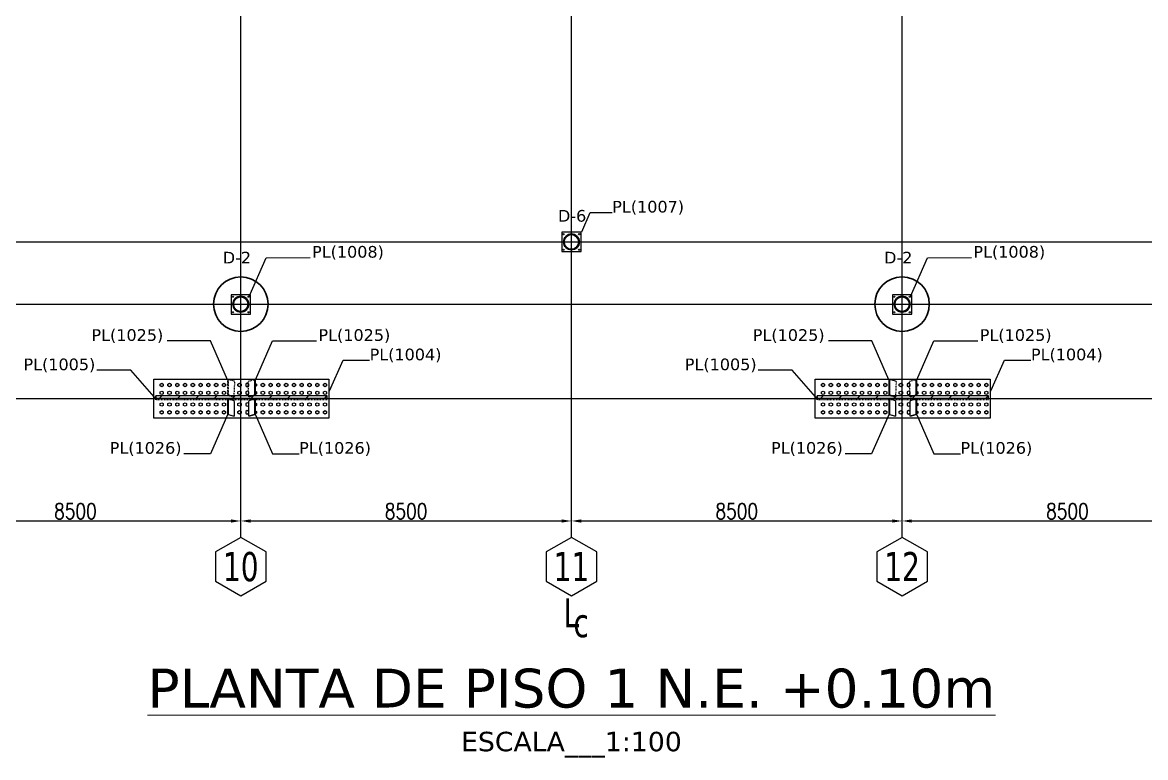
# Model space of a CAD drawing. Header units: metres. Extents: x -5444 to 112500, y -2287 to 89414.
# Drawn here: x 41065 to 69935, y 43790 to 62693 of the extents above; entities that cross this region are included whole.
import ezdxf
from ezdxf.enums import TextEntityAlignment as Align

# ---------------------------------------------------------------- set-up
doc = ezdxf.new("R2010")
doc.units = ezdxf.units.M
doc.header["$LTSCALE"] = 10
doc.linetypes.add('DXK_LINE_DOT2', pattern=[3.9198, 1.9599, -1.9599])
for name, color, linetype in [('COTAS', 8, 'Continuous'), ('HCB-EJES', 1, 'Continuous'), ('HCB-PLATINAS', 5, 'Continuous'), ('HCB-ROTULOS', 2, 'Continuous'), ('TEXTO GENERAL', 3, 'Continuous')]:
    doc.layers.add(name, color=color, linetype=linetype)
for name, color, linetype, lineweight in [('E_COLUMNAS-1', 4, 'Continuous', 35), ('HCB-TEXT-H1', 6, 'Continuous', 18), ('HCB-TEXT-H2', 4, 'Continuous', 18)]:
    doc.layers.add(name, color=color, linetype=linetype, lineweight=lineweight)
doc.styles.add('CNI_COTAS', font='romans.shx', dxfattribs={"width": 0.8})
doc.styles.add('TEXTO GENERAL', font='verdana.ttf', dxfattribs={"height": 0.9})
doc.styles.add('verdana', font='verdana.ttf')
doc.dimstyles.new('1.3', dxfattribs={"dimscale": 0, "dimtxt": 25, "dimasz": 100, "dimexe": 4, "dimexo": 4, "dimgap": 9, "dimtad": 1, "dimdec": 0, "dimzin": 4, "dimdsep": 46, "dimtxsty": 'CNI_COTAS', "dimcen": 0, "dimclrd": 256, "dimclrt": 3, "dimadec": 0, "dimazin": 0, "dimtfac": 1, "dimtdec": 0, "dimtmove": 2, "dimatfit": 0, "dimfxl": 0.05, "dimtolj": 1, "dimtzin": 0, "dimarcsym": 0})
doc.dimstyles.new('1.5', dxfattribs={"dimscale": 0, "dimtxt": 400, "dimasz": 250, "dimexe": 4, "dimexo": 4, "dimgap": 50, "dimtad": 1, "dimdec": 0, "dimzin": 4, "dimdsep": 46, "dimtxsty": 'CNI_COTAS', "dimcen": 0, "dimclrd": 256, "dimclrt": 3, "dimadec": 0, "dimazin": 0, "dimtfac": 1, "dimtdec": 0, "dimtmove": 2, "dimatfit": 0, "dimfxl": 0.05, "dimtolj": 1, "dimtzin": 0, "dimarcsym": 0})

# ---------------------------------------------------------------- blocks, each defined once
blk = doc.blocks.new('EST_SCM_COLUMNA-METALICA-SECCION-CIRCULAR - EST_SCM_COLUMNA-TUBULAR-CIRCULAR_PTEØ_16__e_12_7mm-1354874-_0_00m_LOC COLUMNAS Y MUROS PISO 1')
at = {"layer": 'E_COLUMNAS-1'}
for radius, start, end in [(0.203, 360, 180), (0.203, 180, 360), (0.19, 0, 180), (0.19, 180, 0)]:
    blk.add_arc((0, 0), radius, start, end, dxfattribs=at)
blk = doc.blocks.new('*D305')
at = {"layer": 'COTAS', "color": 0, "lineweight": -2, "transparency": 16777216}
for p, q in [((38177, 49455), (38177, 49877)), ((46677, 49455), (46677, 49877))]:
    blk.add_line(p, q, dxfattribs=at)
at = {"layer": 'COTAS', "lineweight": -2, "transparency": 16777216}
blk.add_line((38427, 49873), (46427, 49873), dxfattribs=at)
at = {"layer": 'COTAS', "transparency": 16777216}
for points in [[(38427, 49914), (38427, 49831), (38177, 49873)], [(46427, 49914), (46427, 49831), (46677, 49873)]]:
    blk.add_solid(points, dxfattribs=at)
at = {"layer": 'Defpoints', "color": 0, "transparency": 16777216}
for p in [(46677, 49873), (38177, 49451), (46677, 49451)]:
    blk.add_point(p, dxfattribs=at)
at = {"layer": 'COTAS', "color": 3, "transparency": 16777216, "insert": (42427, 50123), "char_height": 400, "attachment_point": 5, "style": 'CNI_COTAS'}
blk.add_mtext('\\A1;8500', dxfattribs=at)
blk = doc.blocks.new('*D306')
at = {"layer": 'COTAS', "color": 0, "lineweight": -2, "transparency": 16777216}
for p, q in [((46677, 49455), (46677, 49877)), ((55177, 49455), (55177, 49877))]:
    blk.add_line(p, q, dxfattribs=at)
at = {"layer": 'COTAS', "lineweight": -2, "transparency": 16777216}
blk.add_line((46927, 49873), (54927, 49873), dxfattribs=at)
at = {"layer": 'COTAS', "transparency": 16777216}
for points in [[(46927, 49914), (46927, 49831), (46677, 49873)], [(54927, 49914), (54927, 49831), (55177, 49873)]]:
    blk.add_solid(points, dxfattribs=at)
at = {"layer": 'Defpoints', "color": 0, "transparency": 16777216}
for p in [(55177, 49873), (46677, 49451), (55177, 49451)]:
    blk.add_point(p, dxfattribs=at)
at = {"layer": 'COTAS', "color": 3, "transparency": 16777216, "insert": (50927, 50123), "char_height": 400, "attachment_point": 5, "style": 'CNI_COTAS'}
blk.add_mtext('\\A1;8500', dxfattribs=at)
blk = doc.blocks.new('*D307')
at = {"layer": 'COTAS', "color": 0, "lineweight": -2, "transparency": 16777216}
for p, q in [((55177, 49455), (55177, 49877)), ((63677, 49455), (63677, 49877))]:
    blk.add_line(p, q, dxfattribs=at)
at = {"layer": 'COTAS', "lineweight": -2, "transparency": 16777216}
blk.add_line((55427, 49873), (63427, 49873), dxfattribs=at)
at = {"layer": 'COTAS', "transparency": 16777216}
for points in [[(55427, 49914), (55427, 49831), (55177, 49873)], [(63427, 49914), (63427, 49831), (63677, 49873)]]:
    blk.add_solid(points, dxfattribs=at)
at = {"layer": 'Defpoints', "color": 0, "transparency": 16777216}
for p in [(63677, 49873), (55177, 49451), (63677, 49451)]:
    blk.add_point(p, dxfattribs=at)
at = {"layer": 'COTAS', "color": 3, "transparency": 16777216, "insert": (59427, 50123), "char_height": 400, "attachment_point": 5, "style": 'CNI_COTAS'}
blk.add_mtext('\\A1;8500', dxfattribs=at)
blk = doc.blocks.new('*D308')
at = {"layer": 'COTAS', "color": 0, "lineweight": -2, "transparency": 16777216}
for p, q in [((63677, 49455), (63677, 49877)), ((72177, 49455), (72177, 49877))]:
    blk.add_line(p, q, dxfattribs=at)
at = {"layer": 'COTAS', "lineweight": -2, "transparency": 16777216}
blk.add_line((63927, 49873), (71927, 49873), dxfattribs=at)
at = {"layer": 'COTAS', "transparency": 16777216}
for points in [[(63927, 49914), (63927, 49831), (63677, 49873)], [(71927, 49914), (71927, 49831), (72177, 49873)]]:
    blk.add_solid(points, dxfattribs=at)
at = {"layer": 'Defpoints', "color": 0, "transparency": 16777216}
for p in [(72177, 49873), (63677, 49451), (72177, 49451)]:
    blk.add_point(p, dxfattribs=at)
at = {"layer": 'COTAS', "color": 3, "transparency": 16777216, "insert": (67927, 50123), "char_height": 400, "attachment_point": 5, "style": 'CNI_COTAS'}
blk.add_mtext('\\A1;8500', dxfattribs=at)

msp = doc.modelspace()

# ---------------------------------------------------------------- hatches: boundary and pattern name
at = {"linetype": 'Continuous'}
h = msp.add_hatch(dxfattribs=at)
h.set_pattern_fill('', scale=105, style=0, pattern_type=0)
h.set_pattern_definition([(45, (48891.84, 53094.3), (-235.732, 235.732), [])])
h.paths.add_polyline_path([(48894.1638, 53040.4345), (48891.8355, 53094.2918), (44496.4921, 53094.2918), (44494.1638, 53040.4345), (44494.1638, 53030.0512), (48894.1638, 53030.0512)])
h = msp.add_hatch(dxfattribs=at)
h.set_pattern_fill('', scale=105, style=0, pattern_type=0)
h.set_pattern_definition([(45, (65891.84, 53094.3), (-235.732, 235.732), [])])
h.paths.add_polyline_path([(65894.1638, 53040.4345), (65891.8355, 53094.2918), (61496.4921, 53094.2918), (61494.1638, 53040.4345), (61494.1638, 53030.0512), (65894.1638, 53030.0512)])

# ---------------------------------------------------------------- linework, layer by layer
at = {"color": 2, "linetype": 'Continuous'}
for p, q in [((63509.9899, 53467.2921), (63358.2689, 53512.6385)), ((63509.9899, 53151.9782), (63507.3327, 53094.2918)), ((44494.1638, 53093.8892), (44496.4921, 53094.2918)), ((44494.1638, 53040.4345), (44494.1638, 53093.8892)), ((61494.1638, 53093.8892), (61496.4921, 53094.2918)), ((61494.1638, 53040.4345), (61494.1638, 53093.8892)), ((46358.1256, 52613.267), (46506.0027, 52570.0878)), ((46906.2483, 52570.0946), (46882.3261, 52570.0878)), ((47056.3293, 52613.9173), (46906.2483, 52570.0946)), ((63358.1256, 52613.267), (63506.0027, 52570.0878)), ((63906.2483, 52570.0946), (63882.3261, 52570.0878)), ((64056.3293, 52613.9173), (63906.2483, 52570.0946))]:
    msp.add_line(p, q, dxfattribs=at)
at = {"color": 7, "linetype": 'DXK_LINE_DOT2'}
for p, q in [((63524.3169, 53463.0101), (63509.9899, 53467.2921)), ((63524.3169, 53463.0101), (63509.9899, 53151.9782)), ((63507.3327, 53094.2918), (63506.0737, 53066.9591))]:
    msp.add_line(p, q, dxfattribs=at)
at = {"color": 7, "linetype": 'Continuous'}
for points in [[(54984.2983, 57235.2789), (54968.7099, 57235.2789), (54960.9156, 57248.7789), (54968.7099, 57262.2789), (54984.2983, 57262.2789), (54992.0925, 57248.7789)], [(55384.2983, 57235.2789), (55368.7099, 57235.2789), (55360.9156, 57248.7789), (55368.7099, 57262.2789), (55384.2983, 57262.2789), (55392.0925, 57248.7789)], [(54984.2983, 56835.2789), (54968.7099, 56835.2789), (54960.9156, 56848.7789), (54968.7099, 56862.2789), (54984.2983, 56862.2789), (54992.0925, 56848.7789)], [(55384.2983, 56835.2789), (55368.7099, 56835.2789), (55360.9156, 56848.7789), (55368.7099, 56862.2789), (55384.2983, 56862.2789), (55392.0925, 56848.7789)], [(46484.2983, 55625.7633), (46468.7099, 55625.7633), (46460.9156, 55639.2633), (46468.7099, 55652.7633), (46484.2983, 55652.7633), (46492.0925, 55639.2633)], [(46884.2983, 55625.7633), (46868.7099, 55625.7633), (46860.9156, 55639.2633), (46868.7099, 55652.7633), (46884.2983, 55652.7633), (46892.0925, 55639.2633)], [(63484.2983, 55625.7633), (63468.7099, 55625.7633), (63460.9156, 55639.2633), (63468.7099, 55652.7633), (63484.2983, 55652.7633), (63492.0925, 55639.2633)], [(63884.2983, 55625.7633), (63868.7099, 55625.7633), (63860.9156, 55639.2633), (63868.7099, 55652.7633), (63884.2983, 55652.7633), (63892.0925, 55639.2633)], [(46484.2983, 55225.7633), (46468.7099, 55225.7633), (46460.9156, 55239.2633), (46468.7099, 55252.7633), (46484.2983, 55252.7633), (46492.0925, 55239.2633)], [(46884.2983, 55225.7633), (46868.7099, 55225.7633), (46860.9156, 55239.2633), (46868.7099, 55252.7633), (46884.2983, 55252.7633), (46892.0925, 55239.2633)], [(63484.2983, 55225.7633), (63468.7099, 55225.7633), (63460.9156, 55239.2633), (63468.7099, 55252.7633), (63484.2983, 55252.7633), (63492.0925, 55239.2633)], [(63884.2983, 55225.7633), (63868.7099, 55225.7633), (63860.9156, 55239.2633), (63868.7099, 55252.7633), (63884.2983, 55252.7633), (63892.0925, 55239.2633)], [(44684.1638, 53391.8729), (44684.1638, 53345.6849), (44644.1638, 53322.5909), (44604.1638, 53345.6849), (44604.1638, 53391.8729), (44644.1638, 53414.9669)], [(44884.1638, 53391.8729), (44884.1638, 53345.6849), (44844.1638, 53322.5909), (44804.1638, 53345.6849), (44804.1638, 53391.8729), (44844.1638, 53414.9669)], [(45084.1638, 53391.8729), (45084.1638, 53345.6849), (45044.1638, 53322.5909), (45004.1638, 53345.6849), (45004.1638, 53391.8729), (45044.1638, 53414.9669)], [(45284.1638, 53391.8729), (45284.1638, 53345.6849), (45244.1638, 53322.5909), (45204.1638, 53345.6849), (45204.1638, 53391.8729), (45244.1638, 53414.9669)], [(45484.1638, 53391.8729), (45484.1638, 53345.6849), (45444.1638, 53322.5909), (45404.1638, 53345.6849), (45404.1638, 53391.8729), (45444.1638, 53414.9669)], [(45684.1638, 53391.8729), (45684.1638, 53345.6849), (45644.1638, 53322.5909), (45604.1638, 53345.6849), (45604.1638, 53391.8729), (45644.1638, 53414.9669)], [(45884.1638, 53391.8729), (45884.1638, 53345.6849), (45844.1638, 53322.5909), (45804.1638, 53345.6849), (45804.1638, 53391.8729), (45844.1638, 53414.9669)], [(46084.1638, 53391.8729), (46084.1638, 53345.6849), (46044.1638, 53322.5909), (46004.1638, 53345.6849), (46004.1638, 53391.8729), (46044.1638, 53414.9669)], [(46284.1638, 53391.8729), (46284.1638, 53345.6849), (46244.1638, 53322.5909), (46204.1638, 53345.6849), (46204.1638, 53391.8729), (46244.1638, 53414.9669)], [(46684.1638, 53391.8729), (46684.1638, 53345.6849), (46644.1638, 53322.5909), (46604.1638, 53345.6849), (46604.1638, 53391.8729), (46644.1638, 53414.9669)], [(46804.1638, 53345.6849), (46844.1638, 53322.5909), (46884.1638, 53345.6849), (46884.1638, 53391.8729), (46844.1638, 53414.9669), (46804.1638, 53391.8729)], [(47284.1638, 53391.8729), (47284.1638, 53345.6849), (47244.1638, 53322.5909), (47204.1638, 53345.6849), (47204.1638, 53391.8729), (47244.1638, 53414.9669)], [(47484.1638, 53391.8729), (47484.1638, 53345.6849), (47444.1638, 53322.5909), (47404.1638, 53345.6849), (47404.1638, 53391.8729), (47444.1638, 53414.9669)], [(47684.1638, 53391.8729), (47684.1638, 53345.6849), (47644.1638, 53322.5909), (47604.1638, 53345.6849), (47604.1638, 53391.8729), (47644.1638, 53414.9669)], [(47884.1638, 53391.8729), (47884.1638, 53345.6849), (47844.1638, 53322.5909), (47804.1638, 53345.6849), (47804.1638, 53391.8729), (47844.1638, 53414.9669)], [(48084.1638, 53391.8729), (48084.1638, 53345.6849), (48044.1638, 53322.5909), (48004.1638, 53345.6849), (48004.1638, 53391.8729), (48044.1638, 53414.9669)], [(48284.1638, 53391.8729), (48284.1638, 53345.6849), (48244.1638, 53322.5909), (48204.1638, 53345.6849), (48204.1638, 53391.8729), (48244.1638, 53414.9669)], [(48484.1638, 53391.8729), (48484.1638, 53345.6849), (48444.1638, 53322.5909), (48404.1638, 53345.6849), (48404.1638, 53391.8729), (48444.1638, 53414.9669)], [(48684.1638, 53391.8729), (48684.1638, 53345.6849), (48644.1638, 53322.5909), (48604.1638, 53345.6849), (48604.1638, 53391.8729), (48644.1638, 53414.9669)], [(48884.1638, 53391.8729), (48884.1638, 53345.6849), (48844.1638, 53322.5909), (48804.1638, 53345.6849), (48804.1638, 53391.8729), (48844.1638, 53414.9669)], [(61684.1638, 53391.8729), (61684.1638, 53345.6849), (61644.1638, 53322.5909), (61604.1638, 53345.6849), (61604.1638, 53391.8729), (61644.1638, 53414.9669)], [(61884.1638, 53391.8729), (61884.1638, 53345.6849), (61844.1638, 53322.5909), (61804.1638, 53345.6849), (61804.1638, 53391.8729), (61844.1638, 53414.9669)], [(62084.1638, 53391.8729), (62084.1638, 53345.6849), (62044.1638, 53322.5909), (62004.1638, 53345.6849), (62004.1638, 53391.8729), (62044.1638, 53414.9669)], [(62284.1638, 53391.8729), (62284.1638, 53345.6849), (62244.1638, 53322.5909), (62204.1638, 53345.6849), (62204.1638, 53391.8729), (62244.1638, 53414.9669)], [(62484.1638, 53391.8729), (62484.1638, 53345.6849), (62444.1638, 53322.5909), (62404.1638, 53345.6849), (62404.1638, 53391.8729), (62444.1638, 53414.9669)], [(62684.1638, 53391.8729), (62684.1638, 53345.6849), (62644.1638, 53322.5909), (62604.1638, 53345.6849), (62604.1638, 53391.8729), (62644.1638, 53414.9669)], [(62884.1638, 53391.8729), (62884.1638, 53345.6849), (62844.1638, 53322.5909), (62804.1638, 53345.6849), (62804.1638, 53391.8729), (62844.1638, 53414.9669)], [(63084.1638, 53391.8729), (63084.1638, 53345.6849), (63044.1638, 53322.5909), (63004.1638, 53345.6849), (63004.1638, 53391.8729), (63044.1638, 53414.9669)], [(63284.1638, 53391.8729), (63284.1638, 53345.6849), (63244.1638, 53322.5909), (63204.1638, 53345.6849), (63204.1638, 53391.8729), (63244.1638, 53414.9669)], [(63684.1638, 53391.8729), (63684.1638, 53345.6849), (63644.1638, 53322.5909), (63604.1638, 53345.6849), (63604.1638, 53391.8729), (63644.1638, 53414.9669)], [(63804.1638, 53345.6849), (63844.1638, 53322.5909), (63884.1638, 53345.6849), (63884.1638, 53391.8729), (63844.1638, 53414.9669), (63804.1638, 53391.8729)], [(64284.1638, 53391.8729), (64284.1638, 53345.6849), (64244.1638, 53322.5909), (64204.1638, 53345.6849), (64204.1638, 53391.8729), (64244.1638, 53414.9669)], [(64484.1638, 53391.8729), (64484.1638, 53345.6849), (64444.1638, 53322.5909), (64404.1638, 53345.6849), (64404.1638, 53391.8729), (64444.1638, 53414.9669)], [(64684.1638, 53391.8729), (64684.1638, 53345.6849), (64644.1638, 53322.5909), (64604.1638, 53345.6849), (64604.1638, 53391.8729), (64644.1638, 53414.9669)], [(64884.1638, 53391.8729), (64884.1638, 53345.6849), (64844.1638, 53322.5909), (64804.1638, 53345.6849), (64804.1638, 53391.8729), (64844.1638, 53414.9669)], [(65084.1638, 53391.8729), (65084.1638, 53345.6849), (65044.1638, 53322.5909), (65004.1638, 53345.6849), (65004.1638, 53391.8729), (65044.1638, 53414.9669)], [(65284.1638, 53391.8729), (65284.1638, 53345.6849), (65244.1638, 53322.5909), (65204.1638, 53345.6849), (65204.1638, 53391.8729), (65244.1638, 53414.9669)], [(65484.1638, 53391.8729), (65484.1638, 53345.6849), (65444.1638, 53322.5909), (65404.1638, 53345.6849), (65404.1638, 53391.8729), (65444.1638, 53414.9669)], [(65684.1638, 53391.8729), (65684.1638, 53345.6849), (65644.1638, 53322.5909), (65604.1638, 53345.6849), (65604.1638, 53391.8729), (65644.1638, 53414.9669)], [(65884.1638, 53391.8729), (65884.1638, 53345.6849), (65844.1638, 53322.5909), (65804.1638, 53345.6849), (65804.1638, 53391.8729), (65844.1638, 53414.9669)], [(44684.1638, 53191.8729), (44684.1638, 53145.6849), (44644.1638, 53122.5909), (44604.1638, 53145.6849), (44604.1638, 53191.8729), (44644.1638, 53214.9669)], [(44884.1638, 53191.8729), (44884.1638, 53145.6849), (44844.1638, 53122.5909), (44804.1638, 53145.6849), (44804.1638, 53191.8729), (44844.1638, 53214.9669)], [(45084.1638, 53191.8729), (45084.1638, 53145.6849), (45044.1638, 53122.5909), (45004.1638, 53145.6849), (45004.1638, 53191.8729), (45044.1638, 53214.9669)], [(45284.1638, 53191.8729), (45284.1638, 53145.6849), (45244.1638, 53122.5909), (45204.1638, 53145.6849), (45204.1638, 53191.8729), (45244.1638, 53214.9669)], [(45484.1638, 53191.8729), (45484.1638, 53145.6849), (45444.1638, 53122.5909), (45404.1638, 53145.6849), (45404.1638, 53191.8729), (45444.1638, 53214.9669)], [(45684.1638, 53191.8729), (45684.1638, 53145.6849), (45644.1638, 53122.5909), (45604.1638, 53145.6849), (45604.1638, 53191.8729), (45644.1638, 53214.9669)], [(45884.1638, 53191.8729), (45884.1638, 53145.6849), (45844.1638, 53122.5909), (45804.1638, 53145.6849), (45804.1638, 53191.8729), (45844.1638, 53214.9669)], [(46084.1638, 53191.8729), (46084.1638, 53145.6849), (46044.1638, 53122.5909), (46004.1638, 53145.6849), (46004.1638, 53191.8729), (46044.1638, 53214.9669)], [(46284.1638, 53191.8729), (46284.1638, 53145.6849), (46244.1638, 53122.5909), (46204.1638, 53145.6849), (46204.1638, 53191.8729), (46244.1638, 53214.9669)], [(46684.1638, 53191.8729), (46684.1638, 53145.6849), (46644.1638, 53122.5909), (46604.1638, 53145.6849), (46604.1638, 53191.8729), (46644.1638, 53214.9669)], [(46804.1638, 53145.6849), (46844.1638, 53122.5909), (46884.1638, 53145.6849), (46884.1638, 53191.8729), (46844.1638, 53214.9669), (46804.1638, 53191.8729)], [(47284.1638, 53191.8729), (47284.1638, 53145.6849), (47244.1638, 53122.5909), (47204.1638, 53145.6849), (47204.1638, 53191.8729), (47244.1638, 53214.9669)], [(47484.1638, 53191.8729), (47484.1638, 53145.6849), (47444.1638, 53122.5909), (47404.1638, 53145.6849), (47404.1638, 53191.8729), (47444.1638, 53214.9669)], [(47684.1638, 53191.8729), (47684.1638, 53145.6849), (47644.1638, 53122.5909), (47604.1638, 53145.6849), (47604.1638, 53191.8729), (47644.1638, 53214.9669)], [(47884.1638, 53191.8729), (47884.1638, 53145.6849), (47844.1638, 53122.5909), (47804.1638, 53145.6849), (47804.1638, 53191.8729), (47844.1638, 53214.9669)], [(48084.1638, 53191.8729), (48084.1638, 53145.6849), (48044.1638, 53122.5909), (48004.1638, 53145.6849), (48004.1638, 53191.8729), (48044.1638, 53214.9669)], [(48284.1638, 53191.8729), (48284.1638, 53145.6849), (48244.1638, 53122.5909), (48204.1638, 53145.6849), (48204.1638, 53191.8729), (48244.1638, 53214.9669)], [(48484.1638, 53191.8729), (48484.1638, 53145.6849), (48444.1638, 53122.5909), (48404.1638, 53145.6849), (48404.1638, 53191.8729), (48444.1638, 53214.9669)], [(48684.1638, 53191.8729), (48684.1638, 53145.6849), (48644.1638, 53122.5909), (48604.1638, 53145.6849), (48604.1638, 53191.8729), (48644.1638, 53214.9669)], [(48884.1638, 53191.8729), (48884.1638, 53145.6849), (48844.1638, 53122.5909), (48804.1638, 53145.6849), (48804.1638, 53191.8729), (48844.1638, 53214.9669)], [(61684.1638, 53191.8729), (61684.1638, 53145.6849), (61644.1638, 53122.5909), (61604.1638, 53145.6849), (61604.1638, 53191.8729), (61644.1638, 53214.9669)], [(61884.1638, 53191.8729), (61884.1638, 53145.6849), (61844.1638, 53122.5909), (61804.1638, 53145.6849), (61804.1638, 53191.8729), (61844.1638, 53214.9669)], [(62084.1638, 53191.8729), (62084.1638, 53145.6849), (62044.1638, 53122.5909), (62004.1638, 53145.6849), (62004.1638, 53191.8729), (62044.1638, 53214.9669)], [(62284.1638, 53191.8729), (62284.1638, 53145.6849), (62244.1638, 53122.5909), (62204.1638, 53145.6849), (62204.1638, 53191.8729), (62244.1638, 53214.9669)], [(62484.1638, 53191.8729), (62484.1638, 53145.6849), (62444.1638, 53122.5909), (62404.1638, 53145.6849), (62404.1638, 53191.8729), (62444.1638, 53214.9669)], [(62684.1638, 53191.8729), (62684.1638, 53145.6849), (62644.1638, 53122.5909), (62604.1638, 53145.6849), (62604.1638, 53191.8729), (62644.1638, 53214.9669)], [(62884.1638, 53191.8729), (62884.1638, 53145.6849), (62844.1638, 53122.5909), (62804.1638, 53145.6849), (62804.1638, 53191.8729), (62844.1638, 53214.9669)], [(63084.1638, 53191.8729), (63084.1638, 53145.6849), (63044.1638, 53122.5909), (63004.1638, 53145.6849), (63004.1638, 53191.8729), (63044.1638, 53214.9669)], [(63284.1638, 53191.8729), (63284.1638, 53145.6849), (63244.1638, 53122.5909), (63204.1638, 53145.6849), (63204.1638, 53191.8729), (63244.1638, 53214.9669)], [(63684.1638, 53191.8729), (63684.1638, 53145.6849), (63644.1638, 53122.5909), (63604.1638, 53145.6849), (63604.1638, 53191.8729), (63644.1638, 53214.9669)], [(63804.1638, 53145.6849), (63844.1638, 53122.5909), (63884.1638, 53145.6849), (63884.1638, 53191.8729), (63844.1638, 53214.9669), (63804.1638, 53191.8729)], [(64284.1638, 53191.8729), (64284.1638, 53145.6849), (64244.1638, 53122.5909), (64204.1638, 53145.6849), (64204.1638, 53191.8729), (64244.1638, 53214.9669)], [(64484.1638, 53191.8729), (64484.1638, 53145.6849), (64444.1638, 53122.5909), (64404.1638, 53145.6849), (64404.1638, 53191.8729), (64444.1638, 53214.9669)], [(64684.1638, 53191.8729), (64684.1638, 53145.6849), (64644.1638, 53122.5909), (64604.1638, 53145.6849), (64604.1638, 53191.8729), (64644.1638, 53214.9669)], [(64884.1638, 53191.8729), (64884.1638, 53145.6849), (64844.1638, 53122.5909), (64804.1638, 53145.6849), (64804.1638, 53191.8729), (64844.1638, 53214.9669)], [(65084.1638, 53191.8729), (65084.1638, 53145.6849), (65044.1638, 53122.5909), (65004.1638, 53145.6849), (65004.1638, 53191.8729), (65044.1638, 53214.9669)], [(65284.1638, 53191.8729), (65284.1638, 53145.6849), (65244.1638, 53122.5909), (65204.1638, 53145.6849), (65204.1638, 53191.8729), (65244.1638, 53214.9669)], [(65484.1638, 53191.8729), (65484.1638, 53145.6849), (65444.1638, 53122.5909), (65404.1638, 53145.6849), (65404.1638, 53191.8729), (65444.1638, 53214.9669)], [(65684.1638, 53191.8729), (65684.1638, 53145.6849), (65644.1638, 53122.5909), (65604.1638, 53145.6849), (65604.1638, 53191.8729), (65644.1638, 53214.9669)], [(65884.1638, 53191.8729), (65884.1638, 53145.6849), (65844.1638, 53122.5909), (65804.1638, 53145.6849), (65804.1638, 53191.8729), (65844.1638, 53214.9669)], [(44684.1638, 52891.8729), (44684.1638, 52845.6849), (44644.1638, 52822.5909), (44604.1638, 52845.6849), (44604.1638, 52891.8729), (44644.1638, 52914.9669)], [(44884.1638, 52891.8729), (44884.1638, 52845.6849), (44844.1638, 52822.5909), (44804.1638, 52845.6849), (44804.1638, 52891.8729), (44844.1638, 52914.9669)], [(45084.1638, 52891.8729), (45084.1638, 52845.6849), (45044.1638, 52822.5909), (45004.1638, 52845.6849), (45004.1638, 52891.8729), (45044.1638, 52914.9669)], [(45284.1638, 52891.8729), (45284.1638, 52845.6849), (45244.1638, 52822.5909), (45204.1638, 52845.6849), (45204.1638, 52891.8729), (45244.1638, 52914.9669)], [(45484.1638, 52891.8729), (45484.1638, 52845.6849), (45444.1638, 52822.5909), (45404.1638, 52845.6849), (45404.1638, 52891.8729), (45444.1638, 52914.9669)], [(45684.1638, 52891.8729), (45684.1638, 52845.6849), (45644.1638, 52822.5909), (45604.1638, 52845.6849), (45604.1638, 52891.8729), (45644.1638, 52914.9669)], [(45884.1638, 52891.8729), (45884.1638, 52845.6849), (45844.1638, 52822.5909), (45804.1638, 52845.6849), (45804.1638, 52891.8729), (45844.1638, 52914.9669)], [(46084.1638, 52891.8729), (46084.1638, 52845.6849), (46044.1638, 52822.5909), (46004.1638, 52845.6849), (46004.1638, 52891.8729), (46044.1638, 52914.9669)], [(46284.1638, 52891.8729), (46284.1638, 52845.6849), (46244.1638, 52822.5909), (46204.1638, 52845.6849), (46204.1638, 52891.8729), (46244.1638, 52914.9669)], [(46684.1638, 52891.8729), (46684.1638, 52845.6849), (46644.1638, 52822.5909), (46604.1638, 52845.6849), (46604.1638, 52891.8729), (46644.1638, 52914.9669)], [(46804.1638, 52845.6849), (46844.1638, 52822.5909), (46884.1638, 52845.6849), (46884.1638, 52891.8729), (46844.1638, 52914.9669), (46804.1638, 52891.8729)], [(47284.1638, 52891.8729), (47284.1638, 52845.6849), (47244.1638, 52822.5909), (47204.1638, 52845.6849), (47204.1638, 52891.8729), (47244.1638, 52914.9669)], [(47484.1638, 52891.8729), (47484.1638, 52845.6849), (47444.1638, 52822.5909), (47404.1638, 52845.6849), (47404.1638, 52891.8729), (47444.1638, 52914.9669)], [(47684.1638, 52891.8729), (47684.1638, 52845.6849), (47644.1638, 52822.5909), (47604.1638, 52845.6849), (47604.1638, 52891.8729), (47644.1638, 52914.9669)], [(47884.1638, 52891.8729), (47884.1638, 52845.6849), (47844.1638, 52822.5909), (47804.1638, 52845.6849), (47804.1638, 52891.8729), (47844.1638, 52914.9669)], [(48084.1638, 52891.8729), (48084.1638, 52845.6849), (48044.1638, 52822.5909), (48004.1638, 52845.6849), (48004.1638, 52891.8729), (48044.1638, 52914.9669)], [(48284.1638, 52891.8729), (48284.1638, 52845.6849), (48244.1638, 52822.5909), (48204.1638, 52845.6849), (48204.1638, 52891.8729), (48244.1638, 52914.9669)], [(48484.1638, 52891.8729), (48484.1638, 52845.6849), (48444.1638, 52822.5909), (48404.1638, 52845.6849), (48404.1638, 52891.8729), (48444.1638, 52914.9669)], [(48684.1638, 52891.8729), (48684.1638, 52845.6849), (48644.1638, 52822.5909), (48604.1638, 52845.6849), (48604.1638, 52891.8729), (48644.1638, 52914.9669)], [(48884.1638, 52891.8729), (48884.1638, 52845.6849), (48844.1638, 52822.5909), (48804.1638, 52845.6849), (48804.1638, 52891.8729), (48844.1638, 52914.9669)], [(61684.1638, 52891.8729), (61684.1638, 52845.6849), (61644.1638, 52822.5909), (61604.1638, 52845.6849), (61604.1638, 52891.8729), (61644.1638, 52914.9669)], [(61884.1638, 52891.8729), (61884.1638, 52845.6849), (61844.1638, 52822.5909), (61804.1638, 52845.6849), (61804.1638, 52891.8729), (61844.1638, 52914.9669)], [(62084.1638, 52891.8729), (62084.1638, 52845.6849), (62044.1638, 52822.5909), (62004.1638, 52845.6849), (62004.1638, 52891.8729), (62044.1638, 52914.9669)], [(62284.1638, 52891.8729), (62284.1638, 52845.6849), (62244.1638, 52822.5909), (62204.1638, 52845.6849), (62204.1638, 52891.8729), (62244.1638, 52914.9669)], [(62484.1638, 52891.8729), (62484.1638, 52845.6849), (62444.1638, 52822.5909), (62404.1638, 52845.6849), (62404.1638, 52891.8729), (62444.1638, 52914.9669)], [(62684.1638, 52891.8729), (62684.1638, 52845.6849), (62644.1638, 52822.5909), (62604.1638, 52845.6849), (62604.1638, 52891.8729), (62644.1638, 52914.9669)], [(62884.1638, 52891.8729), (62884.1638, 52845.6849), (62844.1638, 52822.5909), (62804.1638, 52845.6849), (62804.1638, 52891.8729), (62844.1638, 52914.9669)], [(63084.1638, 52891.8729), (63084.1638, 52845.6849), (63044.1638, 52822.5909), (63004.1638, 52845.6849), (63004.1638, 52891.8729), (63044.1638, 52914.9669)], [(63284.1638, 52891.8729), (63284.1638, 52845.6849), (63244.1638, 52822.5909), (63204.1638, 52845.6849), (63204.1638, 52891.8729), (63244.1638, 52914.9669)], [(63684.1638, 52891.8729), (63684.1638, 52845.6849), (63644.1638, 52822.5909), (63604.1638, 52845.6849), (63604.1638, 52891.8729), (63644.1638, 52914.9669)], [(63804.1638, 52845.6849), (63844.1638, 52822.5909), (63884.1638, 52845.6849), (63884.1638, 52891.8729), (63844.1638, 52914.9669), (63804.1638, 52891.8729)], [(64284.1638, 52891.8729), (64284.1638, 52845.6849), (64244.1638, 52822.5909), (64204.1638, 52845.6849), (64204.1638, 52891.8729), (64244.1638, 52914.9669)], [(64484.1638, 52891.8729), (64484.1638, 52845.6849), (64444.1638, 52822.5909), (64404.1638, 52845.6849), (64404.1638, 52891.8729), (64444.1638, 52914.9669)], [(64684.1638, 52891.8729), (64684.1638, 52845.6849), (64644.1638, 52822.5909), (64604.1638, 52845.6849), (64604.1638, 52891.8729), (64644.1638, 52914.9669)], [(64884.1638, 52891.8729), (64884.1638, 52845.6849), (64844.1638, 52822.5909), (64804.1638, 52845.6849), (64804.1638, 52891.8729), (64844.1638, 52914.9669)], [(65084.1638, 52891.8729), (65084.1638, 52845.6849), (65044.1638, 52822.5909), (65004.1638, 52845.6849), (65004.1638, 52891.8729), (65044.1638, 52914.9669)], [(65284.1638, 52891.8729), (65284.1638, 52845.6849), (65244.1638, 52822.5909), (65204.1638, 52845.6849), (65204.1638, 52891.8729), (65244.1638, 52914.9669)], [(65484.1638, 52891.8729), (65484.1638, 52845.6849), (65444.1638, 52822.5909), (65404.1638, 52845.6849), (65404.1638, 52891.8729), (65444.1638, 52914.9669)], [(65684.1638, 52891.8729), (65684.1638, 52845.6849), (65644.1638, 52822.5909), (65604.1638, 52845.6849), (65604.1638, 52891.8729), (65644.1638, 52914.9669)], [(65884.1638, 52891.8729), (65884.1638, 52845.6849), (65844.1638, 52822.5909), (65804.1638, 52845.6849), (65804.1638, 52891.8729), (65844.1638, 52914.9669)], [(44684.1638, 52691.8729), (44684.1638, 52645.6849), (44644.1638, 52622.5909), (44604.1638, 52645.6849), (44604.1638, 52691.8729), (44644.1638, 52714.9669)], [(44884.1638, 52691.8729), (44884.1638, 52645.6849), (44844.1638, 52622.5909), (44804.1638, 52645.6849), (44804.1638, 52691.8729), (44844.1638, 52714.9669)], [(45084.1638, 52691.8729), (45084.1638, 52645.6849), (45044.1638, 52622.5909), (45004.1638, 52645.6849), (45004.1638, 52691.8729), (45044.1638, 52714.9669)], [(45284.1638, 52691.8729), (45284.1638, 52645.6849), (45244.1638, 52622.5909), (45204.1638, 52645.6849), (45204.1638, 52691.8729), (45244.1638, 52714.9669)], [(45484.1638, 52691.8729), (45484.1638, 52645.6849), (45444.1638, 52622.5909), (45404.1638, 52645.6849), (45404.1638, 52691.8729), (45444.1638, 52714.9669)], [(45684.1638, 52691.8729), (45684.1638, 52645.6849), (45644.1638, 52622.5909), (45604.1638, 52645.6849), (45604.1638, 52691.8729), (45644.1638, 52714.9669)], [(45884.1638, 52691.8729), (45884.1638, 52645.6849), (45844.1638, 52622.5909), (45804.1638, 52645.6849), (45804.1638, 52691.8729), (45844.1638, 52714.9669)], [(46084.1638, 52691.8729), (46084.1638, 52645.6849), (46044.1638, 52622.5909), (46004.1638, 52645.6849), (46004.1638, 52691.8729), (46044.1638, 52714.9669)], [(46284.1638, 52691.8729), (46284.1638, 52645.6849), (46244.1638, 52622.5909), (46204.1638, 52645.6849), (46204.1638, 52691.8729), (46244.1638, 52714.9669)], [(46684.1638, 52691.8729), (46684.1638, 52645.6849), (46644.1638, 52622.5909), (46604.1638, 52645.6849), (46604.1638, 52691.8729), (46644.1638, 52714.9669)], [(46804.1638, 52645.6849), (46844.1638, 52622.5909), (46884.1638, 52645.6849), (46884.1638, 52691.8729), (46844.1638, 52714.9669), (46804.1638, 52691.8729)], [(47284.1638, 52691.8729), (47284.1638, 52645.6849), (47244.1638, 52622.5909), (47204.1638, 52645.6849), (47204.1638, 52691.8729), (47244.1638, 52714.9669)], [(47484.1638, 52691.8729), (47484.1638, 52645.6849), (47444.1638, 52622.5909), (47404.1638, 52645.6849), (47404.1638, 52691.8729), (47444.1638, 52714.9669)], [(47684.1638, 52691.8729), (47684.1638, 52645.6849), (47644.1638, 52622.5909), (47604.1638, 52645.6849), (47604.1638, 52691.8729), (47644.1638, 52714.9669)], [(47884.1638, 52691.8729), (47884.1638, 52645.6849), (47844.1638, 52622.5909), (47804.1638, 52645.6849), (47804.1638, 52691.8729), (47844.1638, 52714.9669)], [(48084.1638, 52691.8729), (48084.1638, 52645.6849), (48044.1638, 52622.5909), (48004.1638, 52645.6849), (48004.1638, 52691.8729), (48044.1638, 52714.9669)], [(48284.1638, 52691.8729), (48284.1638, 52645.6849), (48244.1638, 52622.5909), (48204.1638, 52645.6849), (48204.1638, 52691.8729), (48244.1638, 52714.9669)], [(48484.1638, 52691.8729), (48484.1638, 52645.6849), (48444.1638, 52622.5909), (48404.1638, 52645.6849), (48404.1638, 52691.8729), (48444.1638, 52714.9669)], [(48684.1638, 52691.8729), (48684.1638, 52645.6849), (48644.1638, 52622.5909), (48604.1638, 52645.6849), (48604.1638, 52691.8729), (48644.1638, 52714.9669)], [(48884.1638, 52691.8729), (48884.1638, 52645.6849), (48844.1638, 52622.5909), (48804.1638, 52645.6849), (48804.1638, 52691.8729), (48844.1638, 52714.9669)], [(61684.1638, 52691.8729), (61684.1638, 52645.6849), (61644.1638, 52622.5909), (61604.1638, 52645.6849), (61604.1638, 52691.8729), (61644.1638, 52714.9669)], [(61884.1638, 52691.8729), (61884.1638, 52645.6849), (61844.1638, 52622.5909), (61804.1638, 52645.6849), (61804.1638, 52691.8729), (61844.1638, 52714.9669)], [(62084.1638, 52691.8729), (62084.1638, 52645.6849), (62044.1638, 52622.5909), (62004.1638, 52645.6849), (62004.1638, 52691.8729), (62044.1638, 52714.9669)], [(62284.1638, 52691.8729), (62284.1638, 52645.6849), (62244.1638, 52622.5909), (62204.1638, 52645.6849), (62204.1638, 52691.8729), (62244.1638, 52714.9669)], [(62484.1638, 52691.8729), (62484.1638, 52645.6849), (62444.1638, 52622.5909), (62404.1638, 52645.6849), (62404.1638, 52691.8729), (62444.1638, 52714.9669)], [(62684.1638, 52691.8729), (62684.1638, 52645.6849), (62644.1638, 52622.5909), (62604.1638, 52645.6849), (62604.1638, 52691.8729), (62644.1638, 52714.9669)], [(62884.1638, 52691.8729), (62884.1638, 52645.6849), (62844.1638, 52622.5909), (62804.1638, 52645.6849), (62804.1638, 52691.8729), (62844.1638, 52714.9669)], [(63084.1638, 52691.8729), (63084.1638, 52645.6849), (63044.1638, 52622.5909), (63004.1638, 52645.6849), (63004.1638, 52691.8729), (63044.1638, 52714.9669)], [(63284.1638, 52691.8729), (63284.1638, 52645.6849), (63244.1638, 52622.5909), (63204.1638, 52645.6849), (63204.1638, 52691.8729), (63244.1638, 52714.9669)], [(63684.1638, 52691.8729), (63684.1638, 52645.6849), (63644.1638, 52622.5909), (63604.1638, 52645.6849), (63604.1638, 52691.8729), (63644.1638, 52714.9669)], [(63804.1638, 52645.6849), (63844.1638, 52622.5909), (63884.1638, 52645.6849), (63884.1638, 52691.8729), (63844.1638, 52714.9669), (63804.1638, 52691.8729)], [(64284.1638, 52691.8729), (64284.1638, 52645.6849), (64244.1638, 52622.5909), (64204.1638, 52645.6849), (64204.1638, 52691.8729), (64244.1638, 52714.9669)], [(64484.1638, 52691.8729), (64484.1638, 52645.6849), (64444.1638, 52622.5909), (64404.1638, 52645.6849), (64404.1638, 52691.8729), (64444.1638, 52714.9669)], [(64684.1638, 52691.8729), (64684.1638, 52645.6849), (64644.1638, 52622.5909), (64604.1638, 52645.6849), (64604.1638, 52691.8729), (64644.1638, 52714.9669)], [(64884.1638, 52691.8729), (64884.1638, 52645.6849), (64844.1638, 52622.5909), (64804.1638, 52645.6849), (64804.1638, 52691.8729), (64844.1638, 52714.9669)], [(65084.1638, 52691.8729), (65084.1638, 52645.6849), (65044.1638, 52622.5909), (65004.1638, 52645.6849), (65004.1638, 52691.8729), (65044.1638, 52714.9669)], [(65284.1638, 52691.8729), (65284.1638, 52645.6849), (65244.1638, 52622.5909), (65204.1638, 52645.6849), (65204.1638, 52691.8729), (65244.1638, 52714.9669)], [(65484.1638, 52691.8729), (65484.1638, 52645.6849), (65444.1638, 52622.5909), (65404.1638, 52645.6849), (65404.1638, 52691.8729), (65444.1638, 52714.9669)], [(65684.1638, 52691.8729), (65684.1638, 52645.6849), (65644.1638, 52622.5909), (65604.1638, 52645.6849), (65604.1638, 52691.8729), (65644.1638, 52714.9669)], [(65884.1638, 52691.8729), (65884.1638, 52645.6849), (65844.1638, 52622.5909), (65804.1638, 52645.6849), (65804.1638, 52691.8729), (65844.1638, 52714.9669)]]:
    msp.add_lwpolyline(points, close=True, dxfattribs=at)
at = {"color": 7, "linetype": 'DXK_LINE_DOT2'}
for points in [[(46506.0737, 53066.9591), (46507.3327, 53094.2918), (46509.9899, 53151.9782), (46524.3169, 53463.0101), (46509.9899, 53467.2921), (46358.2689, 53512.6385), (46332.1433, 53513.2968), (46332.1433, 53111.7933), (46358.2689, 53111.135), (46358.2689, 53512.6385)], [(47056.1855, 53111.7933), (46997.6284, 53094.2918), (46906.178, 53066.9591), (46882.2551, 53066.9591), (46880.9961, 53094.2918), (46878.3389, 53151.9782), (46864.0119, 53463.0101), (46878.3389, 53467.2921), (47030.0599, 53512.6385)], [(64056.1855, 53111.7933), (63997.6284, 53094.2918), (63906.178, 53066.9591), (63882.2551, 53066.9591), (63880.9961, 53094.2918), (63878.3389, 53151.9782), (63864.0119, 53463.0101), (63878.3389, 53467.2921), (64030.0599, 53512.6385)], [(48894.1638, 53030.0512), (48894.1638, 52986.8987), (47056.2232, 52986.8987), (46938.7531, 52986.8987), (46449.5757, 52986.8987), (46332.1056, 52986.8987), (44494.1638, 52986.8987), (44494.1638, 53030.0512)], [(46332.1433, 53111.7933), (46390.7004, 53094.2918), (46482.1508, 53066.9591), (46506.0737, 53066.9591), (46414.6233, 53094.2918), (46358.2689, 53111.135)], [(47030.0599, 53111.135), (46973.7055, 53094.2918), (46882.2551, 53066.9591)], [(65894.1638, 53030.0512), (65894.1638, 52986.8987), (64056.2232, 52986.8987), (63938.7531, 52986.8987), (63449.5757, 52986.8987), (63332.1056, 52986.8987), (61494.1638, 52986.8987), (61494.1638, 53030.0512)], [(63332.1433, 53111.7933), (63390.7004, 53094.2918), (63482.1508, 53066.9591), (63506.0737, 53066.9591), (63414.6233, 53094.2918), (63358.2689, 53111.135)], [(64030.0599, 53111.135), (63973.7055, 53094.2918), (63882.2551, 53066.9591)]]:
    msp.add_lwpolyline(points, dxfattribs=at)
at = {"color": 2, "linetype": 'Continuous'}
for points in [[(47056.1855, 53513.2968), (47030.0599, 53512.6385), (47030.0599, 53111.135), (47056.1855, 53111.7933)], [(63358.2689, 53512.6385), (63332.1433, 53513.2968), (63332.1433, 53111.7933), (63358.2689, 53111.135)], [(64056.1855, 53513.2968), (64030.0599, 53512.6385), (64030.0599, 53111.135), (64056.1855, 53111.7933)], [(44494.1638, 53040.4345), (44494.1638, 53030.0512), (48894.1638, 53030.0512), (48894.1638, 53040.4345), (48891.8355, 53094.2918), (44496.4921, 53094.2918)], [(46358.1256, 52613.267), (46358.2395, 53013.7199), (46332.1134, 53014.3739), (46331.9995, 52613.9173)], [(47056.3293, 52613.9173), (47056.2154, 53014.3739), (47030.0893, 53013.7199), (47030.2031, 52613.267)], [(61494.1638, 53040.4345), (61494.1638, 53030.0512), (65894.1638, 53030.0512), (65894.1638, 53040.4345), (65891.8355, 53094.2918), (61496.4921, 53094.2918)], [(63358.1256, 52613.267), (63358.2395, 53013.7199), (63332.1134, 53014.3739), (63331.9995, 52613.9173)], [(64056.3293, 52613.9173), (64056.2154, 53014.3739), (64030.0893, 53013.7199), (64030.2031, 52613.267)]]:
    msp.add_lwpolyline(points, close=True, dxfattribs=at)
at = {"color": 7, "linetype": 'Continuous'}
for points in [[(47056.1855, 53408.0262), (47084.1638, 53391.8729), (47084.1638, 53345.6849), (47056.1855, 53329.5316)], [(47056.1855, 53208.0262), (47084.1638, 53191.8729), (47084.1638, 53145.6849), (47056.1855, 53129.5316)], [(64056.1855, 53408.0262), (64084.1638, 53391.8729), (64084.1638, 53345.6849), (64056.1855, 53329.5316)], [(64056.1855, 53208.0262), (64084.1638, 53191.8729), (64084.1638, 53145.6849), (64056.1855, 53129.5316)], [(47056.2456, 52907.9914), (47084.1638, 52891.8729), (47084.1638, 52845.6849), (47056.2679, 52829.5792)], [(64056.2456, 52907.9914), (64084.1638, 52891.8729), (64084.1638, 52845.6849), (64056.2679, 52829.5792)], [(47056.3025, 52707.9586), (47084.1638, 52691.8729), (47084.1638, 52645.6849), (47056.3248, 52629.612)], [(64056.3025, 52707.9586), (64084.1638, 52691.8729), (64084.1638, 52645.6849), (64056.3248, 52629.612)]]:
    msp.add_lwpolyline(points, dxfattribs=at)
at = {"color": 2, "linetype": 'Continuous'}
for points in [[(46358.2395, 53013.7199), (46495.2761, 52973.4786), (46506.7664, 52930.0804), (46506.0027, 52570.0878), (46482.0805, 52570.0946), (46331.9995, 52613.9173)], [(47030.2031, 52613.267), (46882.3261, 52570.0878), (46881.5624, 52930.0804), (46893.0527, 52973.4786), (47030.0893, 53013.7199)], [(48894.1638, 53040.4345), (48894.1638, 53093.8892), (48891.8355, 53094.2918)], [(63358.2395, 53013.7199), (63495.2761, 52973.4786), (63506.7664, 52930.0804), (63506.0027, 52570.0878), (63482.0805, 52570.0946), (63331.9995, 52613.9173)], [(64030.2031, 52613.267), (63882.3261, 52570.0878), (63881.5624, 52930.0804), (63893.0527, 52973.4786), (64030.0893, 53013.7199)], [(65894.1638, 53040.4345), (65894.1638, 53093.8892), (65891.8355, 53094.2918)]]:
    msp.add_lwpolyline(points, dxfattribs=at)
at = {"layer": 'E_COLUMNAS-1'}
for centre in [(46676.5041, 55448.7789), (63676.5041, 55448.7789)]:
    msp.add_circle(centre, 700, dxfattribs=at)
at = {"layer": 'HCB-EJES'}
for p, q in [((46676.5041, 49450.5804), (46676.5041, 86959.0929)), ((55176.5041, 49450.5804), (55176.5041, 86959.0929)), ((63676.5041, 49450.5804), (63676.5041, 86959.0929)), ((4352.7846, 57048.7789), (106000.2235, 57048.7789)), ((-647.2154, 55448.7789), (111000.2235, 55448.7789)), ((4352.7846, 53018.7789), (106000.2235, 53018.7789))]:
    msp.add_line(p, q, dxfattribs=at)
at = {"layer": 'HCB-PLATINAS'}
for points in [[(54926.5041, 56798.7789), (55426.5041, 56798.7789), (55426.5041, 57298.7789), (54926.5041, 57298.7789)], [(46426.5041, 55189.2633), (46926.5041, 55189.2633), (46926.5041, 55689.2633), (46426.5041, 55689.2633)], [(63426.5041, 55189.2633), (63926.5041, 55189.2633), (63926.5041, 55689.2633), (63426.5041, 55689.2633)], [(44444.1638, 53518.7789), (48944.1638, 53518.7789), (48944.1648, 52518.7789), (44444.1638, 52518.7789)], [(61444.1638, 53518.7789), (65944.1638, 53518.7789), (65944.1648, 52518.7789), (61444.1638, 52518.7789)]]:
    msp.add_lwpolyline(points, close=True, dxfattribs=at)
at = {"layer": 'HCB-ROTULOS'}
for points in [[(46026.985, 48325.5804), (46676.5041, 47950.5804), (47326.0231, 48325.5804), (47326.0231, 49075.5804), (46676.5041, 49450.5804), (46026.985, 49075.5804)], [(54526.985, 48325.5804), (55176.5041, 47950.5804), (55826.0231, 48325.5804), (55826.0231, 49075.5804), (55176.5041, 49450.5804), (54526.985, 49075.5804)], [(63026.985, 48325.5804), (63676.5041, 47950.5804), (64326.0231, 48325.5804), (64326.0231, 49075.5804), (63676.5041, 49450.5804), (63026.985, 49075.5804)]]:
    msp.add_lwpolyline(points, close=True, dxfattribs=at)

# ---------------------------------------------------------------- block references
at = {"layer": 'E_COLUMNAS-1', "xscale": 1000, "yscale": 1000, "zscale": 1000, "rotation": 89.9999999999999}
for p in [(55176.5041, 57048.7789), (46676.5041, 55448.7789), (63676.5041, 55448.7789)]:
    msp.add_blockref('EST_SCM_COLUMNA-METALICA-SECCION-CIRCULAR - EST_SCM_COLUMNA-TUBULAR-CIRCULAR_PTEØ_16__e_12_7mm-1354874-_0_00m_LOC COLUMNAS Y MUROS PISO 1', p, dxfattribs=at)

# ---------------------------------------------------------------- texts
at = {"layer": 'HCB-ROTULOS', "color": 4, "style": 'verdana', "width": 0.7}
for s, p in [('10', (46676.5041, 48700.5804)), ('12', (63676.5041, 48700.5804)), ('11', (55176.5041, 48700.5804)), ('L', (55176.5041, 47509.8109)), ('c', (55426.8105, 47259.6492))]:
    msp.add_text(s, height=750, dxfattribs=at).set_placement(p, align=Align.MIDDLE_CENTER)
at = {"layer": 'HCB-TEXT-H1', "style": 'verdana'}
msp.add_text('%%UPLANTA DE PISO 1 N.E. +0.10m', height=1000, dxfattribs=at).set_placement((55176.5041, 45576.0299), align=Align.MIDDLE_CENTER)
at = {"layer": 'HCB-TEXT-H2', "style": 'verdana'}
msp.add_text('ESCALA___1:100', height=500, dxfattribs=at).set_placement((55176.5041, 44201.7202), align=Align.MIDDLE_CENTER)
at = {"layer": 'TEXTO GENERAL', "color": 3, "style": 'TEXTO GENERAL'}
for s, p in [('PL(1007)', (56225.5864, 57805.3205)), ('PL(1008)', (48509.2214, 56644.7656)), ('PL(1008)', (65509.2214, 56644.7656)), ('PL(1025)', (42838.0821, 54504.9062)), ('PL(1025)', (48673.6327, 54504.9062)), ('PL(1025)', (59838.0821, 54504.9062)), ('PL(1025)', (65673.6327, 54504.9062)), ('PL(1004)', (49988.9299, 54005.0203)), ('PL(1004)', (66988.9299, 54005.0203)), ('PL(1005)', (41090.8361, 53750.622)), ('PL(1005)', (58090.8361, 53750.622)), ('PL(1026)', (43307.6004, 51602.5891)), ('PL(1026)', (48176.9515, 51602.5891)), ('PL(1026)', (60307.6004, 51602.5891)), ('PL(1026)', (65176.9515, 51602.5891))]:
    msp.add_text(s, height=300, dxfattribs=at).set_placement(p)
for s, p in [('D-6', (55194.1644, 57720.2057)), ('D-2', (46577.9788, 56644.7026)), ('D-2', (63577.9788, 56644.7026))]:
    msp.add_text(s, height=300, dxfattribs=at).set_placement(p, align=Align.MIDDLE_CENTER)

# ---------------------------------------------------------------- dimensions: what is measured, and where the dimension line sits
at = {"layer": 'COTAS'}
for base, p1, p2, picture, middle in [((46676.5041, 49872.6717), (38176.5041, 49450.5804), (46676.5041, 49450.5804), '*D305', (42426.5041, 50122.6717)), ((55176.5041, 49872.6717), (46676.5041, 49450.5804), (55176.5041, 49450.5804), '*D306', (50926.5041, 50122.6717)), ((63676.5041, 49872.6717), (55176.5041, 49450.5804), (63676.5041, 49450.5804), '*D307', (59426.5041, 50122.6717)), ((72176.5041, 49872.6717), (63676.5041, 49450.5804), (72176.5041, 49450.5804), '*D308', (67926.5041, 50122.6717))]:
    dim = msp.add_linear_dim(base=base, p1=p1, p2=p2, dimstyle='1.5', override={"dimscale": 1}, dxfattribs=at)
    dim.commit()
    dim.dimension.update_dxf_attribs({"geometry": picture, "text_midpoint": middle})

# ---------------------------------------------------------------- leaders
for points in [[(55444.1644, 57310.0682), (55660.5491, 57804.9244), (56225.5864, 57805.3205)], [(46891.7673, 55643.2968), (47329.331, 56643.9733), (48459.4055, 56644.7656)], [(63891.7673, 55643.2968), (64329.331, 56643.9733), (65459.4055, 56644.7656)], [(46332.1376, 53503.4374), (45894.5739, 54504.1139), (44786.7774, 54504.9062)], [(47056.1786, 53503.4374), (47493.7423, 54504.1139), (48623.8168, 54504.9062)], [(63332.1376, 53503.4374), (62894.5739, 54504.1139), (61786.7774, 54504.9062)], [(64056.1786, 53503.4374), (64493.7423, 54504.1139), (65623.8168, 54504.9062)], [(48960.0444, 53216.6482), (49305.864, 54005.0203), (49988.9299, 54005.0203)], [(65960.0444, 53216.6482), (66305.864, 54005.0203), (66988.9299, 54005.0203)], [(44510.0441, 52996.3735), (43848.2867, 53750.622), (42978.1871, 53750.622)], [(61510.0441, 52996.3735), (60848.2867, 53750.622), (59978.1871, 53750.622)], [(46331.9938, 52604.0579), (45894.4301, 51603.3814), (45211.3647, 51602.5891)], [(47056.3224, 52604.0579), (47493.8861, 51603.3814), (48176.9515, 51602.5891)], [(63331.9938, 52604.0579), (62894.4301, 51603.3814), (62211.3647, 51602.5891)], [(64056.3224, 52604.0579), (64493.8861, 51603.3814), (65176.9515, 51602.5891)]]:
    msp.add_leader(points, dimstyle='1.3', override={"dimscale": 1}, dxfattribs=at)

doc.saveas('drawing.dxf')
